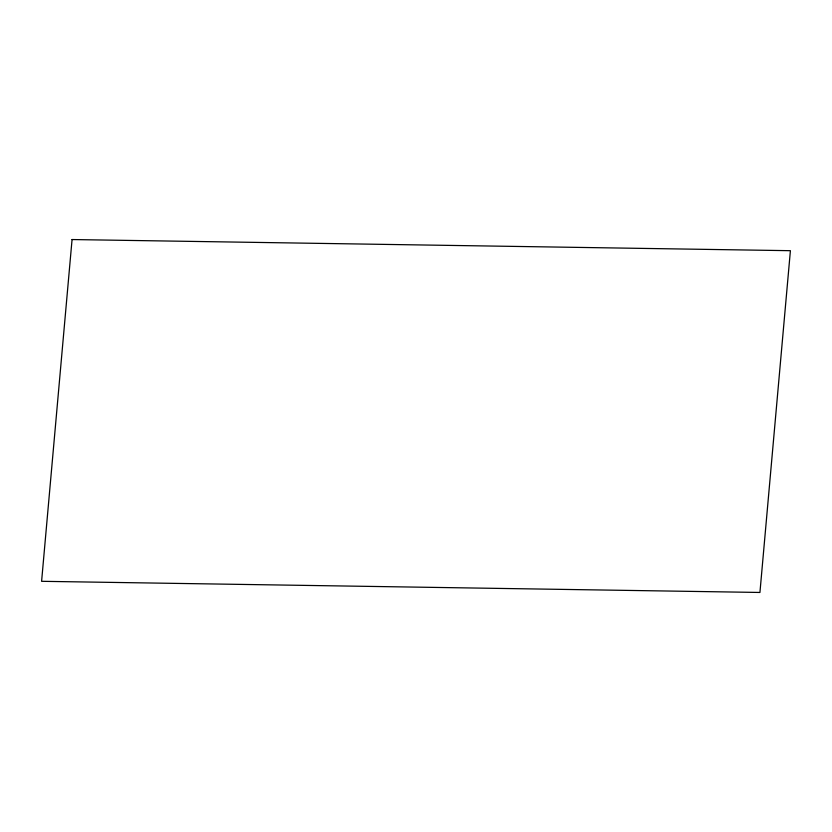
<?xml version="1.0" encoding="UTF-8"?>
<svg xmlns="http://www.w3.org/2000/svg" width="832" height="832" viewBox="0 0 832 832"><rect width="100%" height="100%" fill="white"/><g stroke="black" fill="none" stroke-linecap="round" stroke-linejoin="round"><path stroke-width="1.25" d="M72.062 239.543L41.6 581.308L759.938 592.457L790.4 250.692L72.062 239.543"/></g></svg>
